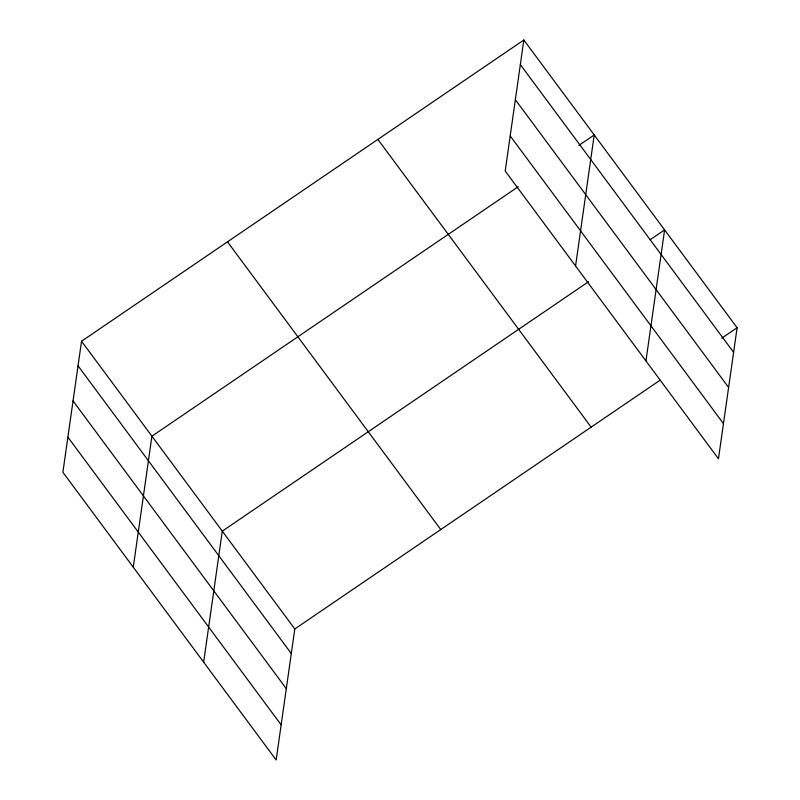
<?xml version="1.0" encoding="UTF-8"?>
<svg xmlns="http://www.w3.org/2000/svg" width="800" height="800" viewBox="0 0 800 800"><rect width="100%" height="100%" fill="white"/><g stroke="black" fill="none" stroke-linecap="round" stroke-linejoin="round"><path stroke-width="1.2" d="M81.54 341.23L62.89 472.26L276.16 760L294.8 628.97L81.54 341.23L523.84 40L737.11 327.74L718.46 458.77L505.2 171.03L523.84 40M133.27 567.22L151.92 436.19L518.16 186.76M203.65 662.17L222.29 531.14L588.54 281.71M575.57 265.98L594.22 134.95L578.8 145.45M645.95 360.94L664.6 229.91L650.21 239.71M294.8 628.97L660.02 380.24M721.69 338.24L737.11 327.74M520.34 64.58L733.61 352.32M515.35 99.71L728.61 387.45M510.19 135.9L723.46 423.64M377.88 139.41L591.15 427.14M227.5 241.83L440.77 529.56M78.04 365.82L291.31 653.55M73.04 400.94L286.31 688.68M67.89 437.14L281.16 724.87"/></g></svg>
